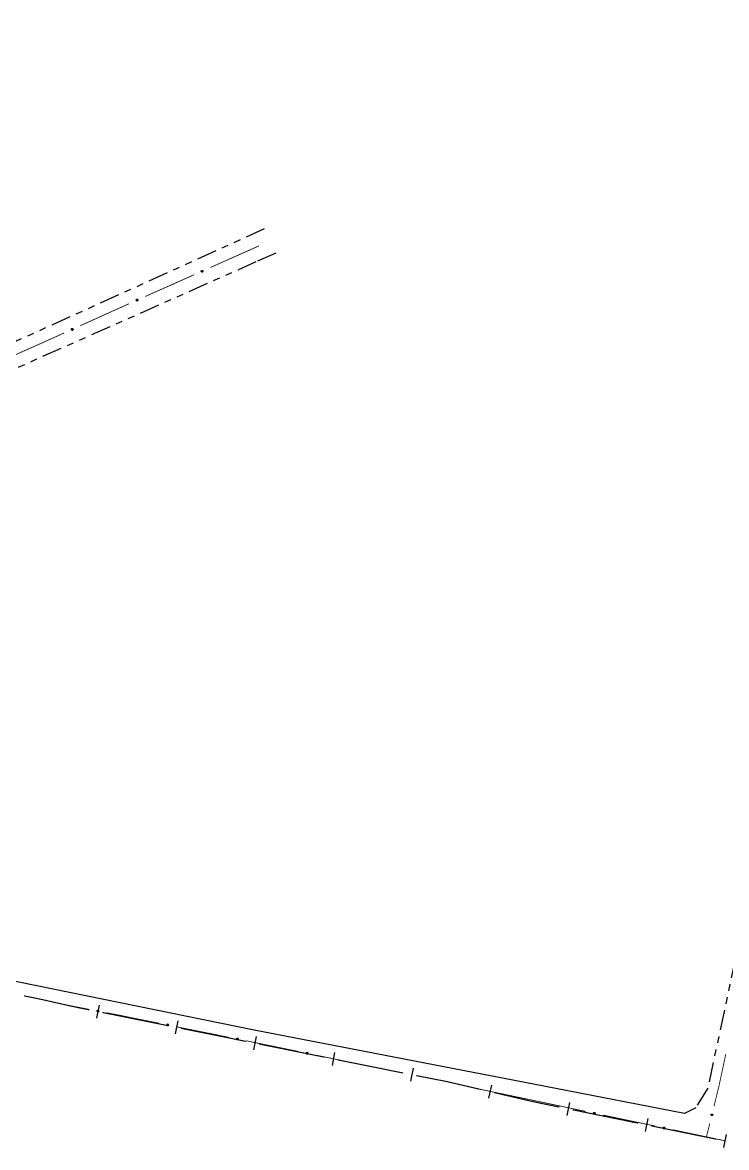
# Model space of a CAD drawing. Extents: x 210853 to 212686, y 4878863 to 4882037.
# Drawn here: x 211478.7 to 211637.1, y 4878944.2 to 4879197.4 of the extents above; entities that cross this region are included whole.
import ezdxf

# ---------------------------------------------------------------- set-up
doc = ezdxf.new("R2010")
doc.units = 0
doc.header["$LTSCALE"] = 1.5
doc.header["$MEASUREMENT"] = 0
doc.linetypes.add('TRACO_25', pattern=[8, 3, -1, 1, -1, 1, -1])
for name, color, linetype in [('LM-LIM-SETORES-BAIRROS', 250, 'CONTINUOUS'), ('SV-EIXO-ROD-ESTR', 7, 'CONTINUOUS'), ('SV-EIXO-RUA-N-PAV', 6, 'CONTINUOUS'), ('SV-EST-MUNIC-PAV', 20, 'CONTINUOUS'), ('SV-RUA-NAO-PAV', 7, 'CONTINUOUS')]:
    doc.layers.add(name, color=color, linetype=linetype)

msp = doc.modelspace()

# ---------------------------------------------------------------- linework, layer by layer
at = {"layer": 'LM-LIM-SETORES-BAIRROS', "const_width": 0.25}
for points in [[(211483.020815, 4878977.562026), (211479.084049, 4878978.362555)], [(211483.979045, 4878977.344247), (211483.020815, 4878977.562026)], [(211490.062971, 4878975.961536), (211483.979045, 4878977.344247)], [(211490.80892, 4878975.811309), (211490.062971, 4878975.961536)], [(211493.749873, 4878975.219029), (211490.80892, 4878975.811309)], [(211511.39559, 4878971.665346), (211496.690826, 4878974.626748)], [(211529.041307, 4878968.111663), (211514.336543, 4878971.073066)], [(211546.687024, 4878964.55798), (211531.98226, 4878967.519383)], [(211564.332742, 4878961.004297), (211549.627977, 4878963.9657)], [(211574.174237, 4878959.077031), (211567.276584, 4878960.426572)], [(211575.120403, 4878958.856325), (211574.174237, 4878959.077031)], [(211581.937395, 4878957.266163), (211575.120403, 4878958.856325)], [(211593.664161, 4878954.530726), (211584.858964, 4878956.584665)], [(211594.603094, 4878954.338437), (211593.664161, 4878954.530726)], [(211599.501428, 4878953.335282), (211594.603094, 4878954.338437)], [(211617.135431, 4878949.723922), (211602.440428, 4878952.733388)], [(211634.769435, 4878946.112562), (211620.074432, 4878949.122029)]]:
    msp.add_lwpolyline(points, dxfattribs=at)
at = {"layer": 'LM-LIM-SETORES-BAIRROS'}
for points in [[(211496.006648, 4878976.294652), (211495.414368, 4878973.353699)], [(211513.652365, 4878972.740969), (211513.060085, 4878969.800016)], [(211531.298083, 4878969.187286), (211530.705802, 4878966.246333)], [(211548.9438, 4878965.633603), (211548.351519, 4878962.69265)], [(211566.583209, 4878962.090673), (211566.007174, 4878959.146495)], [(211584.225857, 4878958.272615), (211583.544359, 4878955.351047)], [(211601.761708, 4878954.40352), (211601.159815, 4878951.464519)], [(211619.395712, 4878950.79216), (211618.793818, 4878947.853159)], [(211637.029715, 4878947.1808), (211636.427822, 4878944.2418)]]:
    msp.add_lwpolyline(points, dxfattribs=at)
at = {"layer": 'SV-EIXO-ROD-ESTR', "const_width": 0.18}
for points in [[(211488.822731, 4878976.272703), (211487.939911, 4878976.44405)], [(211493.731133, 4878975.32003), (211488.822731, 4878976.272703)], [(211499.681626, 4878974.165097), (211497.657855, 4878974.557891)], [(211500.601586, 4878973.97966), (211499.681626, 4878974.165097)], [(211509.424135, 4878972.201286), (211500.601586, 4878973.97966)], [(211525.108669, 4878969.039732), (211513.345269, 4878971.410897)], [(211534.33961, 4878967.179039), (211529.029802, 4878968.249344)], [(211534.91084, 4878967.060527), (211534.33961, 4878967.179039)], [(211540.785735, 4878965.841669), (211534.91084, 4878967.060527)], [(211556.45212, 4878962.591381), (211544.702331, 4878965.029097)], [(211593.641822, 4878954.837761), (211581.895322, 4878957.291276)], [(211593.641822, 4878954.837761), (211605.383846, 4878952.362914)], [(211609.297854, 4878951.537965), (211621.039878, 4878949.063119)], [(211624.953886, 4878948.23817), (211636.695911, 4878945.763323)]]:
    msp.add_lwpolyline(points, dxfattribs=at)
at = {"layer": 'SV-EIXO-ROD-ESTR'}
for points in [[(211495.814569, 4878974.80352), (211495.774421, 4878974.775588), (211495.734204, 4878974.759791), (211495.69687, 4878974.756271), (211495.663067, 4878974.761762), (211495.629117, 4878974.771275), (211495.597005, 4878974.788417), (211495.565579, 4878974.815338), (211495.537276, 4878974.855415), (211495.523802, 4878974.897676), (211495.518392, 4878974.934094), (211495.522088, 4878974.969672), (211495.531882, 4878975.002497), (211495.550792, 4878975.035264), (211495.578384, 4878975.066846), (211495.619372, 4878975.09433), (211495.658905, 4878975.109546), (211495.695107, 4878975.112003), (211495.73085, 4878975.108061), (211495.765394, 4878975.097933), (211495.796818, 4878975.080924), (211495.828566, 4878975.053085), (211495.855156, 4878975.012271), (211495.870783, 4878974.973015), (211495.873748, 4878974.936857), (211495.869074, 4878974.901755), (211495.859947, 4878974.867588), (211495.844059, 4878974.834591), (211495.814569, 4878974.80352)], [(211511.503798, 4878971.669791), (211511.463451, 4878971.642148), (211511.423121, 4878971.626641), (211511.385762, 4878971.623389), (211511.352, 4878971.629124), (211511.318119, 4878971.638881), (211511.286132, 4878971.656254), (211511.2549, 4878971.683401), (211511.226887, 4878971.72368), (211511.213717, 4878971.766038), (211511.208569, 4878971.802494), (211511.212521, 4878971.838044), (211511.222551, 4878971.870797), (211511.241696, 4878971.903428), (211511.269516, 4878971.934809), (211511.3107, 4878971.961998), (211511.350342, 4878971.976929), (211511.38656, 4878971.979126), (211511.422275, 4878971.974926), (211511.456744, 4878971.96455), (211511.488046, 4878971.947315), (211511.519592, 4878971.919248), (211511.545888, 4878971.878244), (211511.561231, 4878971.838876), (211511.563936, 4878971.802698), (211511.55901, 4878971.76763), (211511.549637, 4878971.73353), (211511.533511, 4878971.700648), (211511.503798, 4878971.669791)], [(211527.188331, 4878968.508237), (211527.147984, 4878968.480595), (211527.107654, 4878968.465088), (211527.070295, 4878968.461836), (211527.036533, 4878968.46757), (211527.002653, 4878968.477327), (211526.970665, 4878968.494701), (211526.939433, 4878968.521847), (211526.91142, 4878968.562127), (211526.89825, 4878968.604484), (211526.893102, 4878968.64094), (211526.897055, 4878968.67649), (211526.907084, 4878968.709244), (211526.92623, 4878968.741874), (211526.954049, 4878968.773256), (211526.995233, 4878968.800444), (211527.034875, 4878968.815376), (211527.071093, 4878968.817572), (211527.106808, 4878968.813372), (211527.141277, 4878968.802997), (211527.172579, 4878968.785762), (211527.204125, 4878968.757695), (211527.230421, 4878968.716691), (211527.245764, 4878968.677322), (211527.248469, 4878968.641145), (211527.243543, 4878968.606077), (211527.23417, 4878968.571976), (211527.218044, 4878968.539094), (211527.188331, 4878968.508237)], [(211542.862355, 4878965.29841), (211542.821852, 4878965.270996), (211542.781436, 4878965.255718), (211542.744059, 4878965.252677), (211542.710329, 4878965.258603), (211542.676505, 4878965.268551), (211542.644616, 4878965.286105), (211542.613538, 4878965.313428), (211542.585754, 4878965.353866), (211542.572824, 4878965.396297), (211542.567882, 4878965.432782), (211542.572036, 4878965.468309), (211542.582251, 4878965.501005), (211542.60158, 4878965.533527), (211542.629577, 4878965.564751), (211542.670915, 4878965.591705), (211542.71064, 4878965.606412), (211542.746871, 4878965.608403), (211542.78256, 4878965.604001), (211542.816971, 4878965.593431), (211542.848174, 4878965.576019), (211542.879561, 4878965.547774), (211542.905624, 4878965.506621), (211542.920745, 4878965.467167), (211542.923245, 4878965.430975), (211542.91812, 4878965.395935), (211542.908554, 4878965.361888), (211542.892243, 4878965.329098), (211542.862355, 4878965.29841)], [(211607.222961, 4878952.087786), (211607.263551, 4878952.115071), (211607.304015, 4878952.130222), (211607.341402, 4878952.133144), (211607.375112, 4878952.127112), (211607.408905, 4878952.117057), (211607.440738, 4878952.099402), (211607.471729, 4878952.071981), (211607.499386, 4878952.031456), (211607.512182, 4878951.988984), (211607.517008, 4878951.952484), (211607.512742, 4878951.91697), (211607.502424, 4878951.884306), (211607.482991, 4878951.851846), (211607.454896, 4878951.820711), (211607.413474, 4878951.793887), (211607.373702, 4878951.779306), (211607.337465, 4878951.777429), (211607.30179, 4878951.781944), (211607.267413, 4878951.792623), (211607.236265, 4878951.810133), (211607.204967, 4878951.838477), (211607.179034, 4878951.879712), (211607.164038, 4878951.919214), (211607.161653, 4878951.955414), (211607.166889, 4878951.990437), (211607.176562, 4878952.024454), (211607.192977, 4878952.057192), (211607.222961, 4878952.087786)], [(211622.878993, 4878948.787991), (211622.919583, 4878948.815276), (211622.960048, 4878948.830426), (211622.997434, 4878948.833349), (211623.031145, 4878948.827317), (211623.064938, 4878948.817261), (211623.096771, 4878948.799606), (211623.127762, 4878948.772185), (211623.155419, 4878948.73166), (211623.168214, 4878948.689188), (211623.17304, 4878948.652688), (211623.168775, 4878948.617175), (211623.158456, 4878948.584511), (211623.139024, 4878948.55205), (211623.110929, 4878948.520915), (211623.069506, 4878948.494092), (211623.029734, 4878948.479511), (211622.993498, 4878948.477633), (211622.957822, 4878948.482148), (211622.923445, 4878948.492827), (211622.892297, 4878948.510338), (211622.861, 4878948.538682), (211622.835067, 4878948.579917), (211622.820071, 4878948.619419), (211622.817685, 4878948.655619), (211622.822921, 4878948.690642), (211622.832594, 4878948.724658), (211622.849009, 4878948.757397), (211622.878993, 4878948.787991)]]:
    msp.add_lwpolyline(points, close=True, dxfattribs=at)
for points in [[(211495.869074, 4878974.901755), (211495.518392, 4878974.934094)], [(211495.873748, 4878974.936857), (211495.522088, 4878974.969672)], [(211495.868943, 4878974.920225), (211495.522464, 4878974.954113)], [(211495.859947, 4878974.867588), (211495.523802, 4878974.897676)], [(211495.860584, 4878974.884317), (211495.52564, 4878974.913187)], [(211495.869005, 4878974.956352), (211495.530043, 4878974.986002)], [(211495.870783, 4878974.973015), (211495.531882, 4878975.002497)], [(211495.847386, 4878974.852129), (211495.534955, 4878974.87524)], [(211495.844059, 4878974.834591), (211495.537276, 4878974.855415)], [(211495.86103, 4878974.99404), (211495.54618, 4878975.01901)], [(211495.855156, 4878975.012271), (211495.550792, 4878975.035264)], [(211495.828831, 4878974.820981), (211495.555246, 4878974.836552)], [(211495.814569, 4878974.80352), (211495.565579, 4878974.815338)], [(211495.8378, 4878975.031908), (211495.567674, 4878975.050977)], [(211495.828566, 4878975.053085), (211495.578384, 4878975.066846)], [(211495.792082, 4878974.789194), (211495.588632, 4878974.800882)], [(211495.774421, 4878974.775588), (211495.597005, 4878974.788417)], [(211495.806833, 4878975.065718), (211495.606582, 4878975.079565)], [(211495.796818, 4878975.080924), (211495.619372, 4878975.09433)], [(211495.751534, 4878974.766484), (211495.62194, 4878974.779128)], [(211495.734204, 4878974.759791), (211495.629117, 4878974.771275)], [(211495.776724, 4878975.089632), (211495.64553, 4878975.101196)], [(211495.765394, 4878975.097933), (211495.658905, 4878975.109546)], [(211511.55901, 4878971.76763), (211511.208569, 4878971.802494)], [(211511.563936, 4878971.802698), (211511.212521, 4878971.838044)], [(211511.559011, 4878971.786101), (211511.212785, 4878971.822483)], [(211511.549637, 4878971.73353), (211511.213717, 4878971.766038)], [(211511.550394, 4878971.750254), (211511.215667, 4878971.781535)], [(211511.559333, 4878971.822227), (211511.220594, 4878971.854316)], [(211511.561231, 4878971.838876), (211511.222551, 4878971.870797)], [(211511.536965, 4878971.718162), (211511.224708, 4878971.743521)], [(211511.533511, 4878971.700648), (211511.226887, 4878971.72368)], [(211511.55163, 4878971.859971), (211511.236967, 4878971.887206)], [(211511.545888, 4878971.878244), (211511.241696, 4878971.903428)], [(211511.518186, 4878971.687148), (211511.24472, 4878971.704688)], [(211511.503798, 4878971.669791), (211511.2549, 4878971.683401)], [(211511.528673, 4878971.898005), (211511.258691, 4878971.919019)], [(211511.519592, 4878971.919248), (211511.269516, 4878971.934809)], [(211511.49795, 4878971.932038), (211511.297805, 4878971.947326)], [(211511.488046, 4878971.947315), (211511.3107, 4878971.961998)], [(211511.468015, 4878971.956167), (211511.336907, 4878971.968675)], [(211511.456744, 4878971.96455), (211511.350342, 4878971.976929)], [(211511.481209, 4878971.655627), (211511.277849, 4878971.668779)], [(211511.463451, 4878971.642148), (211511.286132, 4878971.656254)], [(211511.440499, 4878971.633209), (211511.310999, 4878971.646785)], [(211511.423121, 4878971.626641), (211511.318119, 4878971.638881)], [(211527.243543, 4878968.606077), (211526.893102, 4878968.64094)], [(211527.248469, 4878968.641145), (211526.897055, 4878968.67649)], [(211527.243544, 4878968.624547), (211526.897318, 4878968.660929)], [(211527.23417, 4878968.571976), (211526.89825, 4878968.604484)], [(211527.234927, 4878968.588701), (211526.9002, 4878968.619981)], [(211527.243867, 4878968.660673), (211526.905127, 4878968.692762)], [(211527.245764, 4878968.677322), (211526.907084, 4878968.709244)], [(211527.221498, 4878968.556609), (211526.909241, 4878968.581968)], [(211527.218044, 4878968.539094), (211526.91142, 4878968.562127)], [(211527.236163, 4878968.698417), (211526.921501, 4878968.725653)], [(211527.230421, 4878968.716691), (211526.92623, 4878968.741874)], [(211527.202719, 4878968.525595), (211526.929253, 4878968.543135)], [(211527.188331, 4878968.508237), (211526.939433, 4878968.521847)], [(211527.213207, 4878968.736452), (211526.943225, 4878968.757465)], [(211527.204125, 4878968.757695), (211526.954049, 4878968.773256)], [(211527.165742, 4878968.494073), (211526.962382, 4878968.507226)], [(211527.147984, 4878968.480595), (211526.970665, 4878968.494701)], [(211527.182483, 4878968.770484), (211526.982338, 4878968.785772)], [(211527.172579, 4878968.785762), (211526.995233, 4878968.800444)], [(211527.125032, 4878968.471656), (211526.995532, 4878968.485232)], [(211527.107654, 4878968.465088), (211527.002653, 4878968.477327)], [(211527.152548, 4878968.794614), (211527.02144, 4878968.807122)], [(211527.141277, 4878968.802997), (211527.034875, 4878968.815376)], [(211542.91812, 4878965.395935), (211542.567882, 4878965.432782)], [(211542.923245, 4878965.430975), (211542.572036, 4878965.468309)], [(211542.918226, 4878965.414405), (211542.572212, 4878965.452747)], [(211542.908554, 4878965.361888), (211542.572824, 4878965.396297)], [(211542.909406, 4878965.378608), (211542.574861, 4878965.411783)], [(211542.918753, 4878965.450529), (211542.5802, 4878965.484535)], [(211542.920745, 4878965.467167), (211542.582251, 4878965.501005)], [(211542.895796, 4878965.346593), (211542.583687, 4878965.373719)], [(211542.892243, 4878965.329098), (211542.585754, 4878965.353866)], [(211542.911263, 4878965.488316), (211542.59676, 4878965.517333)], [(211542.905624, 4878965.506621), (211542.60158, 4878965.533527)], [(211542.876841, 4878965.315686), (211542.603479, 4878965.334773)], [(211542.862355, 4878965.29841), (211542.613538, 4878965.313428)], [(211542.888522, 4878965.52648), (211542.618664, 4878965.549021)], [(211542.879561, 4878965.547774), (211542.629577, 4878965.564751)], [(211542.839686, 4878965.284374), (211542.636404, 4878965.298677)], [(211542.821852, 4878965.270996), (211542.644616, 4878965.286105)], [(211542.857992, 4878965.560686), (211542.657936, 4878965.577106)], [(211542.79885, 4878965.262187), (211542.669429, 4878965.276496)], [(211542.848174, 4878965.576019), (211542.670915, 4878965.591705)], [(211542.781436, 4878965.255718), (211542.676505, 4878965.268551)], [(211542.828194, 4878965.584984), (211542.697159, 4878965.598234)], [(211542.816971, 4878965.593431), (211542.71064, 4878965.606412)], [(211607.161653, 4878951.955414), (211607.512742, 4878951.91697)], [(211607.164038, 4878951.919214), (211607.502424, 4878951.884306)], [(211607.166083, 4878951.935846), (211607.504526, 4878951.90077)], [(211607.166724, 4878951.971968), (211607.512616, 4878951.932533)], [(211607.166889, 4878951.990437), (211607.517008, 4878951.952484)], [(211607.173453, 4878951.898035), (211607.487863, 4878951.868025)], [(211607.175657, 4878952.007736), (211607.510095, 4878951.973504)], [(211607.176562, 4878952.024454), (211607.512182, 4878951.988984)], [(211607.179034, 4878951.879712), (211607.482991, 4878951.851846)], [(211607.189369, 4878952.039709), (211607.50139, 4878952.011596)], [(211607.192977, 4878952.057192), (211607.499386, 4878952.031456)], [(211607.196073, 4878951.8598), (211607.465859, 4878951.836405)], [(211607.204967, 4878951.838477), (211607.454896, 4878951.820711)], [(211607.208421, 4878952.070556), (211607.481721, 4878952.050604)], [(211607.222961, 4878952.087786), (211607.471729, 4878952.071981)], [(211607.226495, 4878951.825498), (211607.426498, 4878951.808444)], [(211607.236265, 4878951.810133), (211607.413474, 4878951.793887)], [(211607.245674, 4878952.10175), (211607.448911, 4878952.086804)], [(211607.256217, 4878951.801105), (211607.387209, 4878951.787441)], [(211607.263551, 4878952.115071), (211607.440738, 4878952.099402)], [(211607.267413, 4878951.792623), (211607.373702, 4878951.779306)], [(211607.286581, 4878952.123807), (211607.415956, 4878952.10909)], [(211607.304015, 4878952.130222), (211607.408905, 4878952.117057)], [(211622.817685, 4878948.655619), (211623.168775, 4878948.617175)], [(211622.820071, 4878948.619419), (211623.158456, 4878948.584511)], [(211622.822115, 4878948.63605), (211623.160559, 4878948.600974)], [(211622.822756, 4878948.672172), (211623.168648, 4878948.632737)], [(211622.822921, 4878948.690642), (211623.17304, 4878948.652688)], [(211622.829486, 4878948.59824), (211623.143896, 4878948.568229)], [(211622.83169, 4878948.707941), (211623.166128, 4878948.673709)], [(211622.832594, 4878948.724658), (211623.168214, 4878948.689188)], [(211622.835067, 4878948.579917), (211623.139024, 4878948.55205)], [(211622.845401, 4878948.739914), (211623.157422, 4878948.711801)], [(211622.849009, 4878948.757397), (211623.155419, 4878948.73166)], [(211622.852106, 4878948.560004), (211623.121892, 4878948.53661)], [(211622.861, 4878948.538682), (211623.110929, 4878948.520915)], [(211622.864453, 4878948.770761), (211623.137754, 4878948.750809)], [(211622.878993, 4878948.787991), (211623.127762, 4878948.772185)], [(211622.882528, 4878948.525702), (211623.082531, 4878948.508649)], [(211622.892297, 4878948.510338), (211623.069506, 4878948.494092)], [(211622.901707, 4878948.801955), (211623.104943, 4878948.787009)], [(211622.912249, 4878948.501309), (211623.043241, 4878948.487646)], [(211622.919583, 4878948.815276), (211623.096771, 4878948.799606)], [(211622.923445, 4878948.492827), (211623.029734, 4878948.479511)], [(211622.942613, 4878948.824012), (211623.071988, 4878948.809294)], [(211622.960048, 4878948.830426), (211623.064938, 4878948.817261)]]:
    msp.add_lwpolyline(points, dxfattribs=at)
at = {"layer": 'SV-EIXO-RUA-N-PAV', "const_width": 0.18}
for points in [[(211520.958513, 4879142.236102), (211531.921956, 4879147.114927)], [(211506.34059, 4879135.731002), (211517.304032, 4879140.609827)], [(211491.749269, 4879129.166521), (211502.68831, 4879134.099814)], [(211482.694995, 4879125.08322), (211488.102922, 4879127.52209)], [(211477.148869, 4879122.622356), (211482.633235, 4879125.055817)], [(211482.633235, 4879125.055817), (211482.694995, 4879125.08322)], [(211499.681626, 4878974.165097), (211499.649246, 4878974.03095)], [(211636.911318, 4878965.242249), (211635.448002, 4878958.396907)], [(211635.371296, 4878958.038081), (211634.266527, 4878953.538659)], [(211635.448002, 4878958.396907), (211635.371296, 4878958.038081)], [(211633.312715, 4878949.654043), (211632.597356, 4878946.740581)], [(211632.597356, 4878946.740581), (211632.567871, 4878946.620496)]]:
    msp.add_lwpolyline(points, dxfattribs=at)
at = {"layer": 'SV-EIXO-RUA-N-PAV'}
for points in [[(211518.955248, 4879141.46512), (211518.972135, 4879141.511021), (211518.996035, 4879141.547017), (211519.024609, 4879141.571302), (211519.055455, 4879141.586178), (211519.088727, 4879141.597843), (211519.124866, 4879141.602203), (211519.166048, 4879141.598157), (211519.212212, 4879141.58154), (211519.247477, 4879141.554634), (211519.272785, 4879141.527893), (211519.290149, 4879141.496622), (211519.300939, 4879141.46411), (211519.304227, 4879141.426421), (211519.299719, 4879141.384727), (211519.281887, 4879141.338712), (211519.258214, 4879141.303583), (211519.229959, 4879141.280819), (211519.19841, 4879141.263562), (211519.1643, 4879141.25206), (211519.1288, 4879141.247985), (211519.086828, 4879141.252599), (211519.041645, 4879141.270801), (211519.006339, 4879141.294012), (211518.983184, 4879141.32194), (211518.966893, 4879141.353383), (211518.954788, 4879141.386611), (211518.948893, 4879141.422757), (211518.955248, 4879141.46512)], [(211504.337325, 4879134.960021), (211504.354212, 4879135.005921), (211504.378111, 4879135.041917), (211504.406686, 4879135.066203), (211504.437532, 4879135.081079), (211504.470804, 4879135.092743), (211504.506943, 4879135.097103), (211504.548125, 4879135.093057), (211504.594289, 4879135.07644), (211504.629554, 4879135.049534), (211504.654862, 4879135.022794), (211504.672226, 4879134.991522), (211504.683016, 4879134.959011), (211504.686303, 4879134.921322), (211504.681796, 4879134.879627), (211504.663963, 4879134.833612), (211504.640291, 4879134.798484), (211504.612035, 4879134.775719), (211504.580487, 4879134.758462), (211504.546376, 4879134.74696), (211504.510877, 4879134.742885), (211504.468905, 4879134.747499), (211504.423722, 4879134.765702), (211504.388415, 4879134.788912), (211504.36526, 4879134.81684), (211504.34897, 4879134.848283), (211504.336864, 4879134.881512), (211504.330969, 4879134.917657), (211504.337325, 4879134.960021)], [(211489.749864, 4879128.385585), (211489.766522, 4879128.431569), (211489.790242, 4879128.467683), (211489.818696, 4879128.492111), (211489.849468, 4879128.50714), (211489.882681, 4879128.51897), (211489.918798, 4879128.523509), (211489.96, 4879128.519668), (211490.006245, 4879128.503281), (211490.041644, 4879128.476551), (211490.067085, 4879128.449936), (211490.084604, 4879128.418752), (211490.095556, 4879128.386294), (211490.09903, 4879128.348622), (211490.09473, 4879128.306906), (211490.077127, 4879128.260803), (211490.053629, 4879128.225557), (211490.025487, 4879128.202652), (211489.994025, 4879128.185238), (211489.959972, 4879128.173567), (211489.924493, 4879128.169315), (211489.882499, 4879128.173721), (211489.837226, 4879128.191698), (211489.801805, 4879128.214733), (211489.778511, 4879128.242545), (211489.762064, 4879128.273907), (211489.749794, 4879128.307075), (211489.743719, 4879128.343191), (211489.749864, 4879128.385585)], [(211633.930788, 4878951.709638), (211633.956717, 4878951.668169), (211633.970522, 4878951.627226), (211633.972208, 4878951.589763), (211633.965065, 4878951.55627), (211633.953899, 4878951.522828), (211633.935202, 4878951.491596), (211633.906772, 4878951.461528), (211633.865356, 4878951.435225), (211633.822484, 4878951.423839), (211633.785844, 4878951.420222), (211633.750491, 4878951.425659), (211633.718186, 4878951.437051), (211633.686385, 4878951.457545), (211633.656195, 4878951.486653), (211633.630755, 4878951.528939), (211633.617496, 4878951.569172), (211633.616817, 4878951.60545), (211633.622508, 4878951.640957), (211633.634317, 4878951.674962), (211633.652847, 4878951.705515), (211633.68221, 4878951.735859), (211633.724279, 4878951.760415), (211633.764254, 4878951.774098), (211633.800514, 4878951.775286), (211633.835345, 4878951.768896), (211633.869023, 4878951.758104), (211633.901201, 4878951.740617), (211633.930788, 4878951.709638)]]:
    msp.add_lwpolyline(points, close=True, dxfattribs=at)
for points in [[(211518.948893, 4879141.422757), (211519.212212, 4879141.58154)], [(211518.95357, 4879141.442637), (211519.186675, 4879141.586697)], [(211518.954788, 4879141.386611), (211519.247477, 4879141.554634)], [(211518.955248, 4879141.46512), (211519.166048, 4879141.598157)], [(211518.956219, 4879141.406478), (211519.225478, 4879141.566626)], [(211518.963855, 4879141.372538), (211519.254862, 4879141.54087)], [(211518.965462, 4879141.489749), (211519.138872, 4879141.596788)], [(211518.966893, 4879141.353383), (211519.272785, 4879141.527893)], [(211518.972135, 4879141.511021), (211519.124866, 4879141.602203)], [(211518.977587, 4879141.338323), (211519.280923, 4879141.509155)], [(211518.983184, 4879141.32194), (211519.290149, 4879141.496622)], [(211518.98567, 4879141.531599), (211519.09911, 4879141.595523)], [(211518.996035, 4879141.547017), (211519.088727, 4879141.597843)], [(211518.998245, 4879141.308684), (211519.292991, 4879141.478681)], [(211519.006339, 4879141.294012), (211519.300939, 4879141.46411)], [(211519.026382, 4879141.282374), (211519.298689, 4879141.442384)], [(211519.041645, 4879141.270801), (211519.304227, 4879141.426421)], [(211519.067123, 4879141.264659), (211519.299399, 4879141.403869)], [(211519.086828, 4879141.252599), (211519.299719, 4879141.384727)], [(211519.111878, 4879141.254705), (211519.283904, 4879141.358141)], [(211519.1288, 4879141.247985), (211519.281887, 4879141.338712)], [(211519.150256, 4879141.252367), (211519.264388, 4879141.318092)], [(211519.1643, 4879141.25206), (211519.258214, 4879141.303583)], [(211504.330969, 4879134.917657), (211504.594289, 4879135.07644)], [(211504.335646, 4879134.937538), (211504.568752, 4879135.081597)], [(211504.336864, 4879134.881512), (211504.629554, 4879135.049534)], [(211504.337325, 4879134.960021), (211504.548125, 4879135.093057)], [(211504.338296, 4879134.901378), (211504.607554, 4879135.061526)], [(211504.345932, 4879134.867438), (211504.636938, 4879135.03577)], [(211504.347539, 4879134.984649), (211504.520949, 4879135.091689)], [(211504.34897, 4879134.848283), (211504.654862, 4879135.022794)], [(211504.354212, 4879135.005921), (211504.506943, 4879135.097103)], [(211504.359664, 4879134.833224), (211504.663, 4879135.004056)], [(211504.36526, 4879134.81684), (211504.672226, 4879134.991522)], [(211504.367747, 4879135.0265), (211504.481187, 4879135.090423)], [(211504.378111, 4879135.041917), (211504.470804, 4879135.092743)], [(211504.380321, 4879134.803585), (211504.675068, 4879134.973581)], [(211504.388415, 4879134.788912), (211504.683016, 4879134.959011)], [(211504.408459, 4879134.777274), (211504.680765, 4879134.937285)], [(211504.423722, 4879134.765702), (211504.686303, 4879134.921322)], [(211504.4492, 4879134.759559), (211504.681476, 4879134.898769)], [(211504.468905, 4879134.747499), (211504.681796, 4879134.879627)], [(211504.493955, 4879134.749605), (211504.665981, 4879134.853042)], [(211504.510877, 4879134.742885), (211504.663963, 4879134.833612)], [(211504.532333, 4879134.747268), (211504.646464, 4879134.812993)], [(211504.546376, 4879134.74696), (211504.640291, 4879134.798484)], [(211489.743719, 4879128.343191), (211490.006245, 4879128.503281)], [(211489.748297, 4879128.363094), (211489.980683, 4879128.508311)], [(211489.749794, 4879128.307075), (211490.041644, 4879128.476551)], [(211489.749864, 4879128.385585), (211489.96, 4879128.519668)], [(211489.751126, 4879128.326948), (211490.019585, 4879128.488433)], [(211489.758931, 4879128.293046), (211490.049097, 4879128.462824)], [(211489.759955, 4879128.410264), (211489.93283, 4879128.518164)], [(211489.762064, 4879128.273907), (211490.067085, 4879128.449936)], [(211489.766522, 4879128.431569), (211489.918798, 4879128.523509)], [(211489.772833, 4879128.258901), (211490.075316, 4879128.431239)], [(211489.778511, 4879128.242545), (211490.084604, 4879128.418752)], [(211489.779955, 4879128.452214), (211489.893075, 4879128.516701)], [(211489.790242, 4879128.467683), (211489.882681, 4879128.51897)], [(211489.793638, 4879128.229365), (211490.087535, 4879128.400825)], [(211489.801805, 4879128.214733), (211490.095556, 4879128.386294)], [(211489.821906, 4879128.203194), (211490.093413, 4879128.364557)], [(211489.837226, 4879128.191698), (211490.09903, 4879128.348622)], [(211489.862734, 4879128.185682), (211490.094315, 4879128.326046)], [(211489.882499, 4879128.173721), (211490.09473, 4879128.306906)], [(211489.907538, 4879128.175951), (211490.079047, 4879128.280242)], [(211489.924493, 4879128.169315), (211490.077127, 4879128.260803)], [(211489.945928, 4879128.173805), (211490.059731, 4879128.240096)], [(211489.959972, 4879128.173567), (211490.053629, 4879128.225557)], [(211633.634317, 4878951.674962), (211633.617496, 4878951.569172)], [(211633.643164, 4878951.685872), (211633.62518, 4878951.555403)], [(211633.652847, 4878951.705515), (211633.630755, 4878951.528939)], [(211633.668526, 4878951.714771), (211633.644874, 4878951.515441)], [(211633.68221, 4878951.735859), (211633.656195, 4878951.486653)], [(211633.703814, 4878951.744043), (211633.671519, 4878951.475177)], [(211633.724279, 4878951.760415), (211633.686385, 4878951.457545)], [(211633.742776, 4878951.765388), (211633.702394, 4878951.452141)], [(211633.764254, 4878951.774098), (211633.718186, 4878951.437051)], [(211633.78081, 4878951.771505), (211633.734571, 4878951.434405)], [(211633.800514, 4878951.775286), (211633.750491, 4878951.425659)], [(211633.816891, 4878951.769671), (211633.766049, 4878951.425271)], [(211633.835345, 4878951.768896), (211633.785844, 4878951.420222)], [(211633.852345, 4878951.759561), (211633.807082, 4878951.426436)], [(211633.869023, 4878951.758104), (211633.822484, 4878951.423839)], [(211633.883847, 4878951.7448), (211633.845441, 4878951.433879)], [(211633.901201, 4878951.740617), (211633.865356, 4878951.435225)], [(211633.914047, 4878951.72474), (211633.885077, 4878951.452247)], [(211633.930788, 4878951.709638), (211633.906772, 4878951.461528)], [(211633.943994, 4878951.686476), (211633.922342, 4878951.483844)], [(211633.956717, 4878951.668169), (211633.935202, 4878951.491596)], [(211633.964688, 4878951.644863), (211633.945703, 4878951.516044)], [(211633.970522, 4878951.627226), (211633.953899, 4878951.522828)]]:
    msp.add_lwpolyline(points, dxfattribs=at)
at = {"layer": 'SV-EST-MUNIC-PAV', "linetype": 'Continuous'}
for points in [[(211593.668435, 4878958.495266, 13.219909), (211530.830682, 4878970.644634, 13.219909), (211477.890237, 4878981.433131, 13.280327), (211393.883757, 4878999.258436, 13.480522), (211342.772452, 4879009.562012, 13.135468)], [(211627.634556, 4878951.928085, 13.058794), (211593.668435, 4878958.495266, 13.219909)]]:
    msp.add_polyline3d(points, dxfattribs=at)
at = {"layer": 'SV-RUA-NAO-PAV', "linetype": 'TRACO_25'}
for points in [[(211533.120178, 4879150.928785, 15.601592), (211470.792271, 4879122.688979, 13.845874), (211457.94784, 4879117.58133, 13.825577), (211444.34771, 4879114.338884, 13.744388), (211434.871003, 4879113.169411, 13.724091), (211426.141686, 4879115.168424, 13.724091), (211415.622986, 4879120.67291, 13.510968), (211398.894568, 4879130.666821, 12.638184), (211398.729145, 4879133.435111, 13.094873), (211399.556818, 4879135.83425, 13.11517), (211401.881936, 4879139.314228, 13.11517), (211421.710757, 4879164.03791, 13.11517), (211425.127673, 4879168.298311, 13.11517), (211467.143174, 4879220.685583, 13.815428), (211483.510366, 4879242.107685, 13.967658), (211489.986656, 4879252.017464, 14.02855), (211495.005454, 4879260.836455, 14.048847), (211499.295786, 4879268.55546, 13.754537), (211521.537123, 4879305.702411, 13.927063), (211524.68809, 4879315.178882, 13.927063), (211528.320222, 4879321.088499, 13.916915), (211570.332266, 4879383.448477, 13.774834), (211593.684423, 4879420.456965, 13.6429)], [(211535.72944, 4879145.495623, 15.733524), (211531.247753, 4879143.505864, 15.733524), (211472.937735, 4879117.617647, 14.018401), (211461.794915, 4879113.188753, 14.008253), (211449.36369, 4879109.018263, 14.008253), (211439.747242, 4879107.9341, 14.008253), (211437.460322, 4879107.676271, 13.80528), (211424.736826, 4879108.751608, 13.561711), (211413.032293, 4879109.178532, 13.490671), (211403.936653, 4879104.901758, 13.450076), (211396.051267, 4879096.92902, 13.186212), (211375.711693, 4879070.985909, 13.19636)], [(211654.548492, 4879059.223221, 13.632752), (211649.118409, 4879033.795452, 13.632752), (211632.844701, 4878957.589605, 13.19636), (211630.170523, 4878953.17993, 13.186212), (211627.634556, 4878951.928085, 13.297847)]]:
    msp.add_polyline3d(points, dxfattribs=at)

doc.saveas('drawing.dxf')
